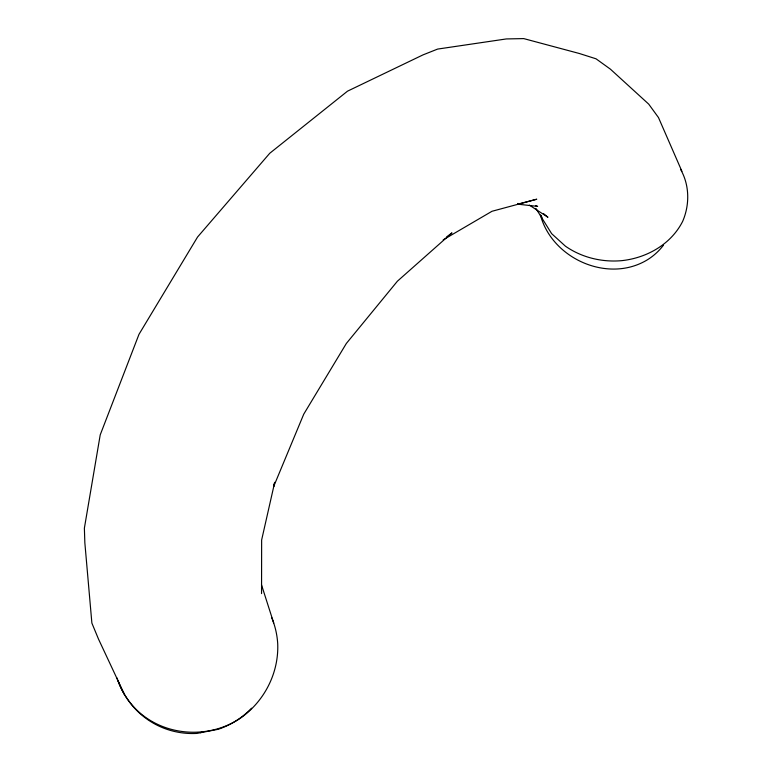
<?xml version="1.0" encoding="UTF-8"?>
<svg xmlns="http://www.w3.org/2000/svg" width="772" height="772" viewBox="0 0 772 772"><rect width="100%" height="100%" fill="white"/><g stroke="black" fill="none" stroke-linecap="round" stroke-linejoin="round"><path stroke-width="1.16" d="M261.554 593.61L261.64 539.995L274.62 482.693M274.658 482.278L273.626 486.621L303.753 414.149L346.358 343.453L397.406 281.201L451.948 232.874L446.621 237.004M200.556 732.724L201.637 731.924M443.205 239.831L491.996 211.277L536.762 199.215L519.836 203.654L517.558 203.499M517.877 204.184L537.64 206.404L535.498 205.555M529.389 205.13L547.946 217.27L543.411 213.526M680.595 169.406C689.618 185.184 689.811 204.744 682.68 221.323C671.08 244.28 646.859 257.935 621.807 260.647A78.676 69.75 -1.9 0 1 565.403 246.162L551.662 233.684L535.893 208.411M124.34 694.231L98.507 639.1L91.878 623.091L84.843 542.755L84.38 528.164L100.215 434.877L138.979 334.344L197.564 237.023L269.746 153.281L347.535 91.154L422.988 54.889L437.618 49.08L506.345 38.938L523.725 38.6L579.318 53.49L596.032 58.807L610.391 69.152L648.721 104.133L658.487 117.566L681.937 171.355M261.486 584.78L273.722 623.052M541.23 215.388L542.166 218.679M540.439 214.983C551.883 258.668 608.124 283.758 647.438 259.778A71.265 64.423 35.2 0 0 663.515 245.1M251.575 708.194A82.826 80.452 -60 0 1 218.206 729.299L197.053 733.4A82.826 80.452 -60 0 1 118.261 681.184M116.948 677.932A89.928 84.042 -31 0 0 137.812 711.002C165.247 736.546 208.807 739.016 239.851 718.578C264.082 701.854 278.904 673.319 277.717 643.809A90.353 84.196 -32.4 0 0 271.676 617.61"/></g></svg>
